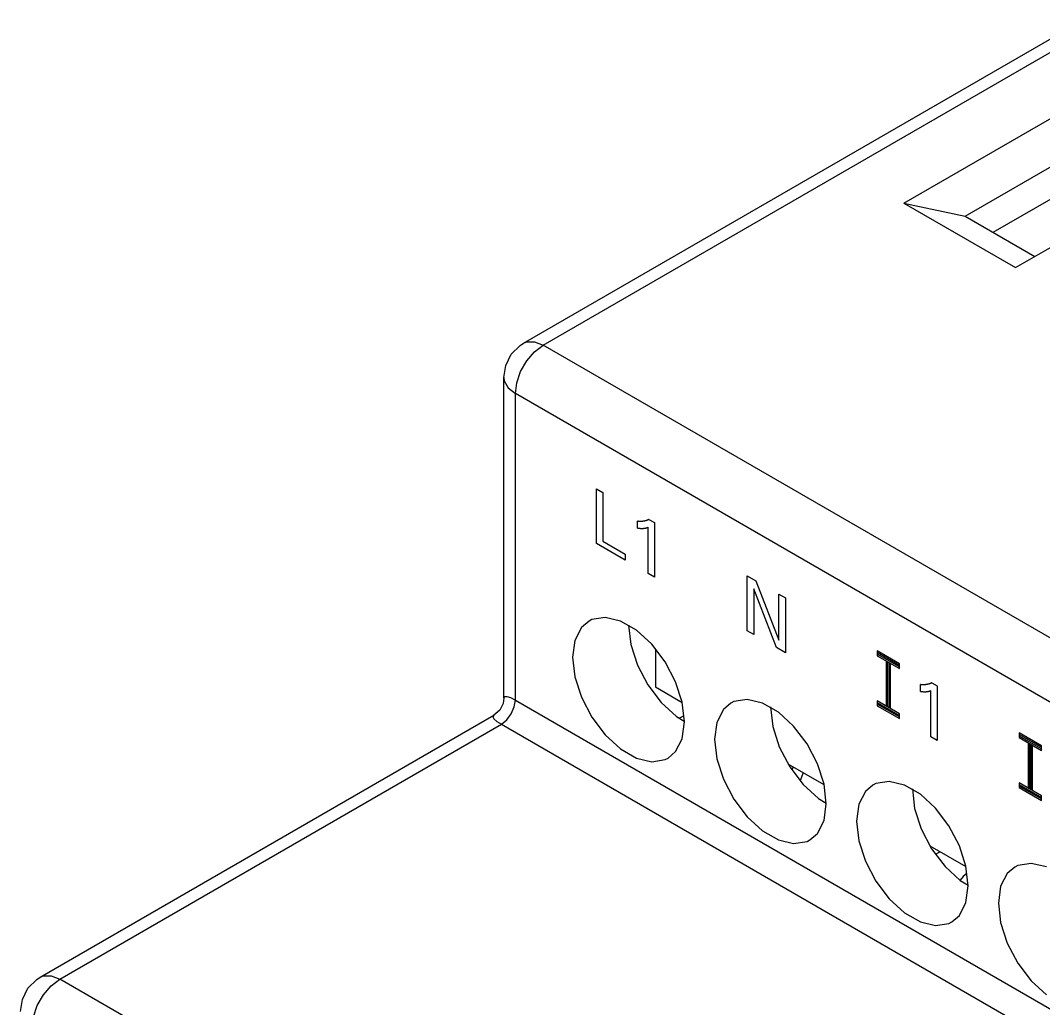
# Model space of a CAD drawing. Extents: x 0 to 420, y 0 to 297.
# Drawn here: x 171.21 to 197.1, y 200.52 to 225.53 of the extents above; entities that cross this region are included whole.
import ezdxf

# ---------------------------------------------------------------- set-up
doc = ezdxf.new("R2010")
doc.units = 0
doc.header["$LTSCALE"] = 23.1
doc.layers.add('40000_ISO', color=7, linetype='CONTINUOUS')

msp = doc.modelspace()

# ---------------------------------------------------------------- linework, layer by layer
at = {"layer": '40000_ISO', "color": 7, "linetype": 'CONTINUOUS'}
for p, q in [((183.942, 217.361), (198.084, 225.525)), ((184.442, 217.311), (198.584, 225.476)), ((193.564, 220.904), (198.514, 223.761)), ((195.12, 220.577), (198.16, 222.332)), ((196.392, 219.271), (201.342, 222.128)), ((195.827, 220.169), (198.16, 221.516)), ((193.564, 220.904), (196.392, 219.271)), ((193.564, 220.904), (195.12, 220.577)), ((195.12, 220.577), (196.887, 219.556)), ((183.631, 217.08), (183.855, 217.304)), ((183.855, 217.304), (183.943, 217.361)), ((183.943, 217.361), (184.026, 217.395)), ((184.026, 217.395), (184.223, 217.397)), ((184.223, 217.397), (184.442, 217.311)), ((184.223, 217.144), (184.442, 217.311)), ((208.131, 203.635), (184.442, 217.311)), ((183.49, 216.799), (183.631, 217.08)), ((184.026, 216.914), (184.223, 217.144)), ((183.442, 216.495), (183.49, 216.799)), ((183.869, 216.642), (184.026, 216.914)), ((183.442, 208.379), (183.442, 216.495)), ((183.442, 216.495), (183.455, 216.404)), ((183.769, 216.356), (183.869, 216.642)), ((183.455, 216.404), (183.551, 216.232)), ((183.551, 216.232), (183.735, 216.086)), ((183.735, 216.086), (183.769, 216.356)), ((183.735, 208.33), (183.735, 216.086)), ((207.423, 202.41), (183.735, 216.086)), ((185.786, 212.29), (185.786, 213.678)), ((185.786, 213.678), (185.95, 213.583)), ((185.95, 213.583), (185.95, 212.352)), ((186.83, 212.681), (186.83, 212.854)), ((186.84, 212.853), (186.83, 212.854)), ((186.851, 212.851), (186.84, 212.853)), ((186.861, 212.851), (186.851, 212.851)), ((186.872, 212.85), (186.861, 212.851)), ((186.882, 212.849), (186.872, 212.85)), ((186.893, 212.849), (186.882, 212.849)), ((186.903, 212.849), (186.893, 212.849)), ((186.913, 212.849), (186.903, 212.849)), ((186.923, 212.849), (186.913, 212.849)), ((186.933, 212.85), (186.923, 212.849)), ((186.943, 212.851), (186.933, 212.85)), ((186.953, 212.851), (186.943, 212.851)), ((186.963, 212.853), (186.953, 212.851)), ((186.973, 212.854), (186.963, 212.853)), ((186.982, 212.855), (186.973, 212.854)), ((186.992, 212.857), (186.982, 212.855)), ((187.002, 212.859), (186.992, 212.857)), ((187.011, 212.861), (187.002, 212.859)), ((187.02, 212.863), (187.011, 212.861)), ((187.029, 212.866), (187.02, 212.863)), ((187.039, 212.868), (187.029, 212.866)), ((187.048, 212.871), (187.039, 212.868)), ((187.057, 212.874), (187.048, 212.871)), ((187.066, 212.877), (187.057, 212.874)), ((187.075, 212.881), (187.066, 212.877)), ((187.083, 212.885), (187.075, 212.881)), ((187.092, 212.888), (187.083, 212.885)), ((187.101, 212.892), (187.092, 212.888)), ((187.109, 212.897), (187.101, 212.892)), ((187.117, 212.901), (187.109, 212.897)), ((187.117, 212.901), (187.254, 212.822)), ((186.83, 212.681), (186.844, 212.679)), ((186.844, 212.679), (186.859, 212.677)), ((186.859, 212.677), (186.874, 212.676)), ((186.874, 212.676), (186.889, 212.675)), ((186.889, 212.675), (186.903, 212.674)), ((186.903, 212.674), (186.914, 212.673)), ((186.914, 212.673), (186.925, 212.673)), ((186.925, 212.673), (186.935, 212.673)), ((186.935, 212.673), (186.946, 212.673)), ((186.946, 212.673), (186.957, 212.673)), ((186.957, 212.673), (186.967, 212.673)), ((186.967, 212.673), (186.976, 212.674)), ((186.976, 212.674), (186.985, 212.675)), ((186.985, 212.675), (186.994, 212.676)), ((186.994, 212.676), (187.003, 212.677)), ((187.003, 212.677), (187.012, 212.678)), ((187.012, 212.678), (187.02, 212.68)), ((187.02, 212.68), (187.028, 212.681)), ((187.028, 212.681), (187.035, 212.683)), ((187.035, 212.683), (187.043, 212.685)), ((187.043, 212.685), (187.051, 212.687)), ((187.051, 212.687), (187.059, 212.689)), ((187.059, 212.689), (187.067, 212.692)), ((187.067, 212.692), (187.08, 212.696)), ((187.08, 212.696), (187.093, 212.701)), ((187.093, 211.535), (187.093, 212.701)), ((187.254, 212.822), (187.254, 211.442)), ((185.95, 212.352), (186.518, 212.025)), ((186.518, 211.867), (185.786, 212.29)), ((186.518, 212.025), (186.518, 211.867)), ((187.254, 211.442), (187.093, 211.535)), ((189.604, 210.085), (189.604, 211.473)), ((189.604, 211.473), (189.818, 211.35)), ((189.818, 211.35), (190.405, 209.847)), ((189.768, 211.142), (189.768, 209.991)), ((190.348, 209.656), (189.768, 211.142)), ((190.405, 209.847), (190.405, 211.011)), ((190.405, 211.011), (190.569, 210.916)), ((190.569, 210.916), (190.569, 209.528)), ((185.6, 210.327), (185.409, 210.165)), ((185.673, 210.364), (185.6, 210.327)), ((186.012, 210.42), (185.673, 210.364)), ((186.398, 210.328), (186.012, 210.42)), ((186.8, 210.095), (186.398, 210.328)), ((185.409, 210.165), (185.242, 209.838)), ((186.599, 210.228), (186.656, 209.735)), ((187.187, 209.741), (186.8, 210.095)), ((189.768, 209.991), (189.604, 210.085)), ((185.242, 209.838), (185.185, 209.411)), ((187.525, 209.294), (187.187, 209.741)), ((186.656, 209.735), (186.824, 209.215)), ((187.278, 209.621), (187.278, 208.652)), ((190.569, 209.528), (190.348, 209.656)), ((192.892, 209.575), (192.892, 209.452)), ((193.458, 209.248), (192.892, 209.575)), ((193.458, 209.207), (192.892, 209.534)), ((193.458, 209.167), (192.892, 209.493)), ((185.185, 209.411), (185.242, 208.918)), ((187.789, 208.791), (187.525, 209.294)), ((192.892, 209.452), (193.458, 209.126)), ((193.122, 209.32), (193.122, 208.177)), ((193.158, 209.299), (193.158, 208.156)), ((193.193, 209.279), (193.193, 208.136)), ((193.228, 208.115), (193.228, 209.258)), ((193.458, 209.126), (193.458, 209.248)), ((186.824, 209.215), (187.087, 208.712)), ((185.242, 208.918), (185.409, 208.399)), ((187.087, 208.712), (187.426, 208.265)), ((187.956, 208.272), (187.789, 208.791)), ((193.988, 208.548), (193.988, 208.721)), ((193.999, 208.719), (193.988, 208.721)), ((194.01, 208.718), (193.999, 208.719)), ((194.02, 208.717), (194.01, 208.718)), ((194.031, 208.717), (194.02, 208.717)), ((194.041, 208.716), (194.031, 208.717)), ((194.052, 208.716), (194.041, 208.716)), ((194.062, 208.716), (194.052, 208.716)), ((194.072, 208.716), (194.062, 208.716)), ((194.082, 208.716), (194.072, 208.716)), ((194.092, 208.717), (194.082, 208.716)), ((194.102, 208.718), (194.092, 208.717)), ((194.112, 208.718), (194.102, 208.718)), ((194.122, 208.719), (194.112, 208.718)), ((194.132, 208.721), (194.122, 208.719)), ((194.141, 208.722), (194.132, 208.721)), ((194.151, 208.724), (194.141, 208.722)), ((194.16, 208.726), (194.151, 208.724)), ((194.17, 208.728), (194.16, 208.726)), ((194.179, 208.73), (194.17, 208.728)), ((194.188, 208.733), (194.179, 208.73)), ((194.198, 208.735), (194.188, 208.733)), ((194.207, 208.738), (194.198, 208.735)), ((194.216, 208.741), (194.207, 208.738)), ((194.225, 208.744), (194.216, 208.741)), ((194.234, 208.748), (194.225, 208.744)), ((194.242, 208.751), (194.234, 208.748)), ((194.251, 208.755), (194.242, 208.751)), ((194.26, 208.759), (194.251, 208.755)), ((194.268, 208.764), (194.26, 208.759)), ((194.276, 208.768), (194.268, 208.764)), ((194.276, 208.768), (194.413, 208.689)), ((187.957, 208.26), (187.278, 208.652)), ((193.988, 208.548), (194.003, 208.546)), ((194.003, 208.546), (194.018, 208.544)), ((194.018, 208.544), (194.033, 208.543)), ((194.033, 208.543), (194.048, 208.542)), ((194.048, 208.542), (194.062, 208.541)), ((194.062, 208.541), (194.073, 208.54)), ((194.073, 208.54), (194.084, 208.54)), ((194.084, 208.54), (194.094, 208.54)), ((194.094, 208.54), (194.105, 208.54)), ((194.105, 208.54), (194.115, 208.54)), ((194.115, 208.54), (194.126, 208.54)), ((194.126, 208.54), (194.135, 208.541)), ((194.135, 208.541), (194.144, 208.542)), ((194.144, 208.542), (194.153, 208.543)), ((194.153, 208.543), (194.162, 208.544)), ((194.162, 208.544), (194.171, 208.545)), ((194.171, 208.545), (194.179, 208.547)), ((194.179, 208.547), (194.187, 208.548)), ((194.187, 208.548), (194.194, 208.55)), ((194.194, 208.55), (194.202, 208.552)), ((194.202, 208.552), (194.21, 208.554)), ((194.21, 208.554), (194.218, 208.556)), ((194.218, 208.556), (194.226, 208.559)), ((194.226, 208.559), (194.239, 208.563)), ((194.239, 208.563), (194.252, 208.568)), ((194.252, 207.402), (194.252, 208.568)), ((194.413, 208.689), (194.413, 207.309)), ((183.423, 208.243), (183.341, 208.077)), ((183.442, 208.379), (183.423, 208.243)), ((183.442, 208.379), (183.463, 208.42)), ((183.463, 208.42), (183.522, 208.423)), ((183.522, 208.423), (183.615, 208.392)), ((183.615, 208.392), (183.735, 208.33)), ((183.708, 208.158), (183.735, 208.33)), ((183.735, 208.33), (207.423, 194.653)), ((185.409, 208.399), (185.673, 207.896)), ((187.426, 208.265), (187.812, 207.911)), ((188.013, 207.778), (187.956, 208.272)), ((189.192, 208.253), (189.001, 208.091)), ((189.265, 208.29), (189.192, 208.253)), ((189.604, 208.346), (189.265, 208.29)), ((189.99, 208.254), (189.604, 208.346)), ((190.392, 208.021), (189.99, 208.254)), ((192.892, 208.309), (192.892, 208.187)), ((193.458, 207.983), (192.892, 208.309)), ((192.892, 208.268), (193.458, 207.942)), ((193.458, 207.901), (192.892, 208.228)), ((192.892, 208.187), (193.458, 207.86)), ((171.709, 201.316), (183.193, 207.946)), ((183.192, 207.946), (183.168, 207.908)), ((183.341, 208.077), (183.192, 207.946)), ((183.517, 207.826), (183.632, 207.981)), ((183.632, 207.981), (183.708, 208.158)), ((187.996, 207.931), (187.886, 207.868)), ((189.001, 208.091), (188.834, 207.765)), ((190.191, 208.154), (190.248, 207.661)), ((190.779, 207.667), (190.392, 208.021)), ((193.458, 207.86), (193.458, 207.983)), ((172.209, 201.267), (183.382, 207.717)), ((183.168, 207.908), (183.194, 207.855)), ((183.194, 207.855), (183.268, 207.79)), ((183.268, 207.79), (183.382, 207.717)), ((183.382, 207.717), (183.517, 207.826)), ((183.382, 207.717), (207.07, 194.041)), ((185.673, 207.896), (186.012, 207.449)), ((187.812, 207.911), (188.011, 207.796)), ((187.956, 207.351), (188.013, 207.778)), ((188.834, 207.765), (188.777, 207.338)), ((191.117, 207.221), (190.779, 207.667)), ((186.012, 207.449), (186.398, 207.095)), ((190.248, 207.661), (190.416, 207.142)), ((196.484, 207.501), (196.484, 207.379)), ((197.05, 207.174), (196.484, 207.501)), ((197.05, 207.134), (196.484, 207.46)), ((197.05, 207.093), (196.484, 207.419)), ((187.789, 207.025), (187.956, 207.351)), ((188.777, 207.338), (188.834, 206.844)), ((191.381, 206.717), (191.117, 207.221)), ((194.413, 207.309), (194.252, 207.402)), ((196.484, 207.379), (197.05, 207.052)), ((196.714, 207.246), (196.714, 206.103)), ((196.75, 207.225), (196.75, 206.082)), ((196.785, 207.205), (196.785, 206.062)), ((196.82, 206.042), (196.82, 207.185)), ((197.05, 207.052), (197.05, 207.174)), ((186.398, 207.095), (186.8, 206.862)), ((187.599, 206.863), (187.789, 207.025)), ((190.416, 207.142), (190.679, 206.638)), ((186.8, 206.862), (187.187, 206.77)), ((187.187, 206.77), (187.525, 206.826)), ((187.525, 206.826), (187.599, 206.863)), ((188.834, 206.844), (189.001, 206.325)), ((191.55, 206.186), (190.642, 206.71)), ((190.679, 206.638), (191.018, 206.191)), ((190.732, 206.568), (190.771, 206.635)), ((191.548, 206.198), (191.381, 206.717)), ((191.023, 206.49), (190.943, 206.29)), ((189.001, 206.325), (189.265, 205.822)), ((191.018, 206.191), (191.404, 205.837)), ((191.605, 205.705), (191.548, 206.198)), ((192.784, 206.179), (192.594, 206.017)), ((192.857, 206.216), (192.784, 206.179)), ((193.196, 206.272), (192.857, 206.216)), ((193.582, 206.18), (193.196, 206.272)), ((193.985, 205.947), (193.582, 206.18)), ((196.484, 206.235), (196.484, 206.113)), ((197.05, 205.909), (196.484, 206.235)), ((196.484, 206.195), (197.05, 205.868)), ((197.05, 205.827), (196.484, 206.154)), ((192.594, 206.017), (192.426, 205.691)), ((193.783, 206.08), (193.841, 205.587)), ((194.371, 205.593), (193.985, 205.947)), ((196.484, 206.113), (197.05, 205.786)), ((197.05, 205.786), (197.05, 205.909)), ((189.265, 205.822), (189.604, 205.375)), ((191.404, 205.837), (191.603, 205.722)), ((191.548, 205.278), (191.605, 205.705)), ((192.426, 205.691), (192.369, 205.264)), ((189.604, 205.375), (189.99, 205.021)), ((193.841, 205.587), (194.008, 205.068)), ((194.709, 205.147), (194.371, 205.593)), ((191.381, 204.951), (191.548, 205.278)), ((192.369, 205.264), (192.426, 204.771)), ((194.973, 204.643), (194.709, 205.147)), ((189.99, 205.021), (190.392, 204.789)), ((191.191, 204.789), (191.381, 204.951)), ((194.008, 205.068), (194.271, 204.564)), ((190.392, 204.789), (190.779, 204.696)), ((190.779, 204.696), (191.117, 204.752)), ((191.117, 204.752), (191.191, 204.789)), ((192.426, 204.771), (192.594, 204.251)), ((195.142, 204.112), (194.234, 204.636)), ((194.271, 204.564), (194.61, 204.117)), ((195.14, 204.124), (194.973, 204.643)), ((194.483, 204.492), (194.374, 204.429)), ((192.594, 204.251), (192.857, 203.748)), ((194.61, 204.117), (194.996, 203.764)), ((195.198, 203.631), (195.14, 204.124)), ((196.376, 204.105), (196.186, 203.943)), ((196.449, 204.142), (196.376, 204.105)), ((196.788, 204.198), (196.449, 204.142)), ((197.174, 204.106), (196.788, 204.198)), ((195.065, 203.866), (194.992, 203.768)), ((195.163, 203.945), (195.065, 203.866)), ((196.186, 203.943), (196.018, 203.617)), ((192.857, 203.748), (193.196, 203.301)), ((194.996, 203.764), (195.195, 203.649)), ((195.14, 203.204), (195.198, 203.631)), ((196.018, 203.617), (195.961, 203.19)), ((193.196, 203.301), (193.582, 202.947)), ((194.973, 202.878), (195.14, 203.204)), ((195.961, 203.19), (196.018, 202.697)), ((193.582, 202.947), (193.985, 202.715)), ((194.783, 202.715), (194.973, 202.878)), ((193.985, 202.715), (194.371, 202.623)), ((194.371, 202.623), (194.709, 202.678)), ((194.709, 202.678), (194.783, 202.715)), ((196.018, 202.697), (196.186, 202.177)), ((196.186, 202.177), (196.449, 201.674)), ((196.449, 201.674), (196.788, 201.227)), ((171.399, 201.036), (171.623, 201.26)), ((171.623, 201.26), (171.71, 201.317)), ((171.71, 201.317), (171.793, 201.351)), ((171.793, 201.351), (171.99, 201.353)), ((171.99, 201.353), (172.209, 201.267)), ((171.99, 201.1), (172.209, 201.267)), ((195.898, 187.591), (172.209, 201.267)), ((196.788, 201.227), (197.174, 200.873)), ((171.257, 200.755), (171.399, 201.036)), ((171.793, 200.869), (171.99, 201.1)), ((171.209, 200.45), (171.257, 200.755)), ((171.636, 200.598), (171.793, 200.869)), ((171.536, 200.311), (171.636, 200.598))]:
    msp.add_line(p, q, dxfattribs=at)

doc.saveas('drawing.dxf')
